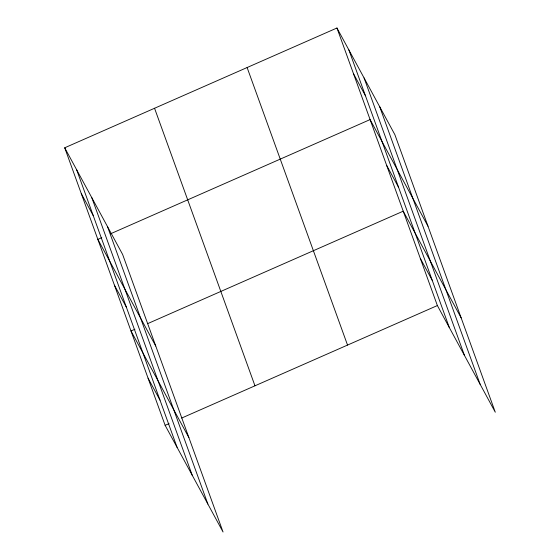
<?xml version="1.0" encoding="UTF-8"?>
<svg xmlns="http://www.w3.org/2000/svg" width="560" height="560" viewBox="0 0 560 560"><rect width="100%" height="100%" fill="white"/><g stroke="black" fill="none" stroke-linecap="round" stroke-linejoin="round"><path stroke-width="0.84" d="M64.715 147.791L122.626 254.45L223.041 532L165.13 425.334L64.715 147.791L336.959 28L394.87 134.666L495.285 412.209L437.374 305.55L336.959 28M101.794 237.643L97.853 239.379L155.764 346.045M110.46 233.828L370.09 119.588L428.008 226.254M134.932 329.238L130.991 330.967L188.902 437.633M147.539 323.687L403.228 211.183L461.146 317.842M165.13 425.334L169.071 423.605M181.678 418.054L437.374 305.55M353.528 73.794L365.47 95.795M386.659 165.389L398.608 187.383M420.301 258.363L432.243 280.364M81.284 193.585L93.226 215.586M114.422 285.173L126.364 307.174M148.057 378.154L160.006 400.155M379.701 106.722L480.116 384.272M364.07 77.938L464.485 355.488M348.901 50.001L449.316 327.544M247.114 67.529L347.529 345.079M154.553 108.262L254.968 385.805M107.457 226.513L207.872 504.063M91.826 197.729L192.241 475.272M76.657 169.785L177.072 447.335"/></g></svg>
